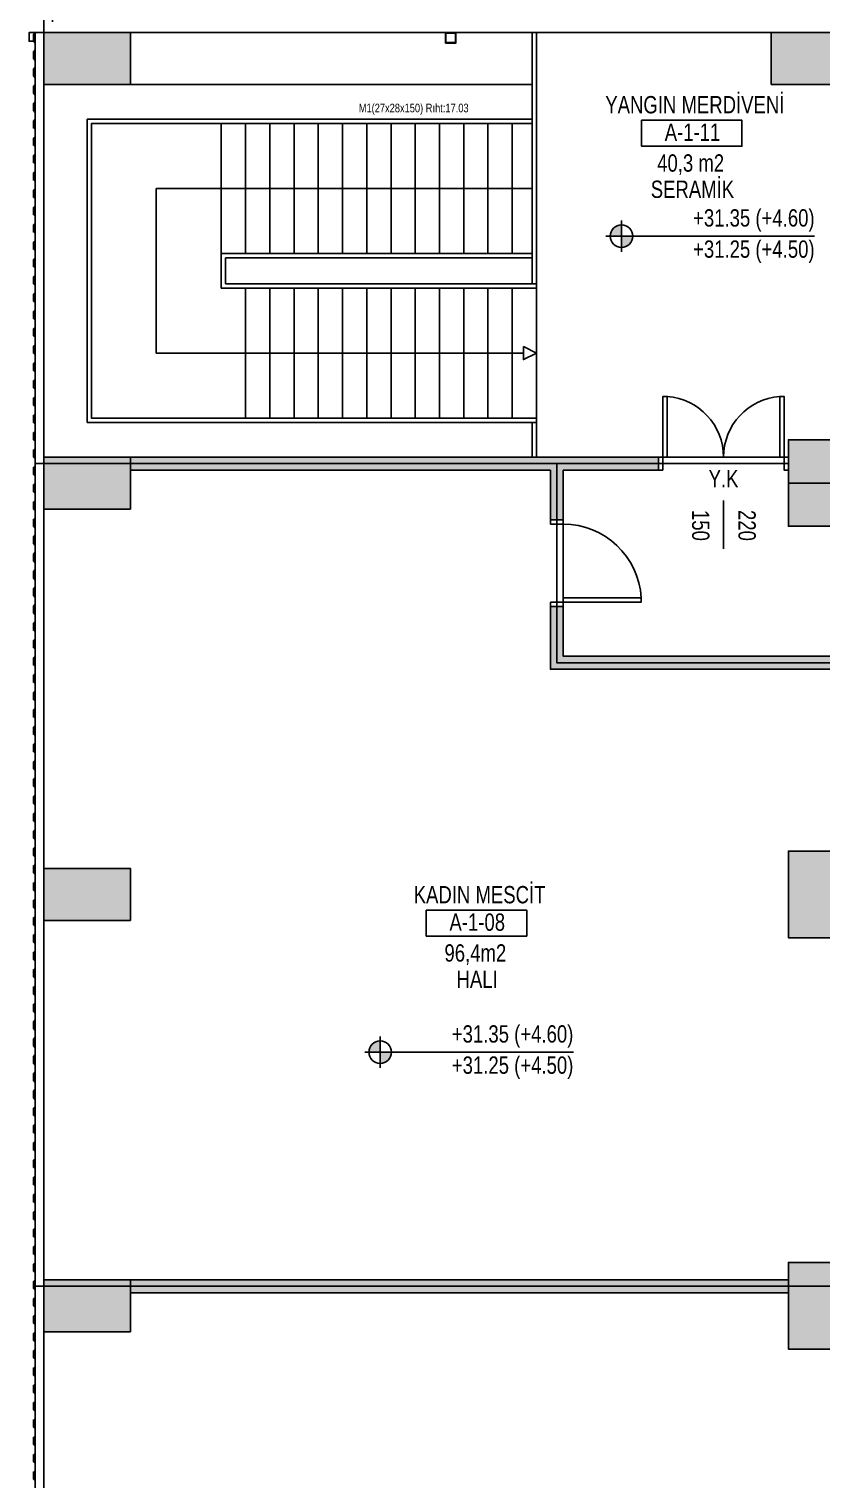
# Model space of a CAD drawing. Header units: centimetres. Extents: x 26200 to 113000, y -600 to 9300.
# Drawn here: x 78384 to 79298, y 5639 to 7313 of the extents above; entities that cross this region are included whole.
import ezdxf
from ezdxf.enums import TextEntityAlignment as Align

# ---------------------------------------------------------------- set-up
doc = ezdxf.new("R2010")
doc.units = ezdxf.units.CM
for name, color, linetype in [('A-ANNO-DIMS', 8, 'Continuous'), ('A-ANNO-IDEN', 8, 'Continuous'), ('A-ANNO-TEXT', 8, 'Continuous'), ('A-AREA', 8, 'Continuous'), ('A-DOOR', 8, 'Continuous'), ('A-ELEV-01', 8, 'Continuous'), ('A-ELEV-02', 8, 'Continuous'), ('A-ELEV-03', 8, 'Continuous'), ('A-FLOR-STRS', 8, 'Continuous'), ('A-WALL', 8, 'Continuous'), ('A-WALL-HTCH', 8, 'Continuous'), ('A-WALL-SNWPNL', 8, 'Continuous'), ('A-WALL-STEL', 8, 'Continuous'), ('S-CONC', 5, 'Continuous'), ('S-HTCH', 8, 'Continuous'), ('S-STEL', 3, 'Continuous')]:
    doc.layers.add(name, color=color, linetype=linetype)
doc.styles.add('Fields_100', font='act_simplex.shx', dxfattribs={"width": 0.8, "height": 20})
doc.styles.add('Fields_50', font='act_simplex.shx', dxfattribs={"width": 0.8, "height": 10})
pattern_1 = [(0, (45541.4728, 54361.0323), (3.175, 3.175), [3.175, -3.175])]

# ---------------------------------------------------------------- blocks, each defined once
blk = doc.blocks.new('Mahal kutusu_100')
at = {"color": 0}
blk.add_lwpolyline([(-58, 30), (58, 30), (58, 0), (-58, 0)], close=True, dxfattribs=at)
at = {"color": 0, "style": 'Fields_100', "width": 0.8}
for tag, p in [('MAHAL', (3.6, 37.9)), ('KOD', (0.9, 6.2)), ('ALAN', (-1.3, -29.4)), ('KAPLAMA', (0.8, -59.7))]:
    blk.add_attdef(tag, text='', height=20, dxfattribs=at).set_placement(p, align=Align.CENTER)
blk = doc.blocks.new('KAPI 150')
at = {"layer": 'A-DOOR'}
blk.add_line((145, 15), (5, 15), dxfattribs=at)
for points in [[(5, 15), (5, 85), (10, 85), (10, 15)], [(145, 15), (145, 85), (140, 85), (140, 15)]]:
    blk.add_lwpolyline(points, dxfattribs=at)
for points in [[(5, 0), (0, 0), (0, 15), (5, 15)], [(150, 0), (145, 0), (145, 15), (150, 15)]]:
    blk.add_lwpolyline(points, close=True, dxfattribs=at)
for centre, start, end in [((5, 15), 0, 85.904), ((145, 15), 94.096, 180)]:
    blk.add_arc(centre, 70, start, end, dxfattribs=at)
blk = doc.blocks.new('AÇK_01')
at = {"color": 0}
blk.add_lwpolyline([(28, 0), (-28, 0)], dxfattribs=at)
at = {"color": 0, "style": 'Fields_100', "width": 0.8}
blk.add_attdef('A.Ç.K.01', text='', height=20, rotation=90, dxfattribs=at).set_placement((-53, 0), align=Align.MIDDLE_CENTER)
for tag, p in [('W', (1, 17.2)), ('H', (1, -36.3))]:
    blk.add_attdef(tag, text='', height=20, dxfattribs=at).set_placement(p, align=Align.CENTER)
blk = doc.blocks.new('KAPI_100')
at = {"layer": 'A-DOOR'}
blk.add_line((5, 15), (95, 15), dxfattribs=at)
blk.add_lwpolyline([(95, 15), (95, 105), (90, 105), (90, 15)], dxfattribs=at)
for points in [[(0, 0), (5, 0), (5, 15), (0, 15)], [(95, 0), (100, 0), (100, 15), (95, 15)]]:
    blk.add_lwpolyline(points, close=True, dxfattribs=at)
blk.add_arc((95, 15), 90, 93.1847, 180, dxfattribs=at)
blk = doc.blocks.new('*U81')
at = {"layer": 'A-WALL-SNWPNL'}
blk.add_lwpolyline([(50, 1), (42, 1), (40, -1), (32, -1), (30, 1), (22, 1), (20, -1), (12, -1), (10, 1), (2, 1), (0, -1), (-8, -1), (-10, 1), (-18, 1), (-20, -1), (-28, -1), (-30, 1), (-38, 1), (-40, -1), (-48, -1), (-50, 1)], dxfattribs=at)
blk = doc.blocks.new('*U82')
at = {"layer": 'A-WALL-STEL', "color": 0, "linetype": 'ByBlock', "lineweight": -2, "transparency": 16777216}
for p in [(0, 0), (100, 0), (200, 0), (300, 0), (400, 0), (500, 0), (600, 0), (700, 0), (800, 0), (900, 0), (1000, 0), (1100, 0), (1200, 0), (1300, 0), (1400, 0), (1500, 0), (1600, 0)]:
    blk.add_blockref('*U81', p, dxfattribs=at)

msp = doc.modelspace()

# ---------------------------------------------------------------- hatches: boundary and pattern name
at = {"layer": 'A-ANNO-DIMS'}
h = msp.add_hatch(color=256, dxfattribs=at)
h.paths.add_polyline_path([(79068.1, 7086.7, 0.414214), (79055.1, 7073.7), (79068.1, 7073.7)])
h.paths.add_polyline_path([(79081.1, 7073.7), (79068.1, 7073.7), (79068.1, 7060.7, 0.414214)])
h = msp.add_hatch(color=256, dxfattribs=at)
h.paths.add_polyline_path([(78789.5, 6144.5, 0.414214), (78776.5, 6131.5), (78789.5, 6131.5)])
h.paths.add_polyline_path([(78802.5, 6131.5), (78789.5, 6131.5), (78789.5, 6118.5, 0.414214)])
at = {"layer": 'A-WALL-HTCH'}
h = msp.add_hatch(dxfattribs=at)
h.set_pattern_fill('DASH', color=256)
h.set_pattern_definition(pattern_1)
h.paths.add_polyline_path([(79110.9, 6818.6), (78500.9, 6818.6), (78500.9, 6803.6), (78985.9, 6803.6), (78985.9, 6746.1), (79000.9, 6746.1), (79000.9, 6803.6), (79110.9, 6803.6)])
h = msp.add_hatch(dxfattribs=at)
h.set_pattern_fill('DASH', color=256)
h.set_pattern_definition(pattern_1)
h.paths.add_polyline_path([(79930.9, 6588.6), (79000.9, 6588.6), (79000.9, 6646.1), (78985.9, 6646.1), (78985.9, 6573.6), (79900.9, 6573.6), (79900.9, 6213.6), (79755.9, 6213.6), (79755.9, 6198.6), (79915.9, 6198.6), (79915.9, 6033.6), (79755.9, 6033.6), (79755.9, 6018.6), (79825.9, 6018.6), (79825.9, 5993.6), (79840.9, 5993.6), (79840.9, 6018.6), (79930.9, 6018.6)])
h = msp.add_hatch(dxfattribs=at)
h.set_pattern_fill('DASH', color=256)
h.set_pattern_definition(pattern_1)
h.paths.add_polyline_path([(79260.9, 5868.6), (78500.9, 5868.6), (78500.9, 5853.6), (79260.9, 5853.6)])
at = {"layer": 'S-HTCH'}
h = msp.add_hatch(dxfattribs=at)
h.set_pattern_fill('ANSI33', color=256)
h.set_pattern_definition([(45, (74805.67, 5721.585), (-4.490128, 4.490128), []), (45, (74810.16, 5721.585), (-4.490128, 4.490128), [3.175, -1.5875])])
h.paths.add_polyline_path([(79320.9, 2938.6), (79260.9, 2938.6), (79260.9, 3038.6), (79320.9, 3038.6)])
h.paths.add_polyline_path([(78400.9, 2958.6), (78400.9, 3018.6), (78500.9, 3018.6), (78500.9, 2958.6)])
h.paths.add_polyline_path([(80080.9, 2958.6), (80080.9, 3018.6), (80180.9, 3018.6), (80180.9, 2958.6)])
h.paths.add_polyline_path([(79320.9, 1988.6), (79260.9, 1988.6), (79260.9, 2088.6), (79320.9, 2088.6)])
h.paths.add_polyline_path([(79320.9, 2463.6), (79260.9, 2463.6), (79260.9, 2563.6), (79320.9, 2563.6)])
h.paths.add_polyline_path([(79320.9, 3888.6), (79260.9, 3888.6), (79260.9, 3988.6), (79320.9, 3988.6)])
h.paths.add_polyline_path([(79320.9, 4363.6), (79260.9, 4363.6), (79260.9, 4463.6), (79320.9, 4463.6)])
h.paths.add_polyline_path([(79320.9, 4838.6), (79260.9, 4838.6), (79260.9, 4938.6), (79320.9, 4938.6)])
h.paths.add_polyline_path([(79320.9, 5788.6), (79260.9, 5788.6), (79260.9, 5888.6), (79320.9, 5888.6)])
h.paths.add_polyline_path([(79320.9, 6263.6), (79260.9, 6263.6), (79260.9, 6363.6), (79320.9, 6363.6)])
h.paths.add_polyline_path([(79320.9, 6738.6), (79260.9, 6738.6), (79260.9, 6838.6), (79320.9, 6838.6)])
h.paths.add_polyline_path([(78400.9, 1518.6), (78400.9, 1578.6), (78500.9, 1578.6), (78500.9, 1518.6)])
h.paths.add_polyline_path([(79240.9, 1518.6), (79240.9, 1578.6), (79340.9, 1578.6), (79340.9, 1518.6)])
h.paths.add_polyline_path([(80080.9, 1518.6), (80080.9, 1578.6), (80180.9, 1578.6), (80180.9, 1518.6)])
h.paths.add_polyline_path([(78400.9, 2008.6), (78400.9, 2068.6), (78500.9, 2068.6), (78500.9, 2008.6)])
h.paths.add_polyline_path([(80080.9, 2008.6), (80080.9, 2068.6), (80180.9, 2068.6), (80180.9, 2008.6)])
h.paths.add_polyline_path([(78400.9, 2483.6), (78400.9, 2543.6), (78500.9, 2543.6), (78500.9, 2483.6)])
h.paths.add_polyline_path([(80080.9, 2483.6), (80080.9, 2543.6), (80180.9, 2543.6), (80180.9, 2483.6)])
h.paths.add_polyline_path([(78400.9, 3433.6), (78400.9, 3493.6), (78500.9, 3493.6), (78500.9, 3433.6)])
h.paths.add_polyline_path([(79240.9, 3433.6), (79240.9, 3493.6), (79340.9, 3493.6), (79340.9, 3433.6)])
h.paths.add_polyline_path([(80080.9, 3433.6), (80080.9, 3493.6), (80180.9, 3493.6), (80180.9, 3433.6)])
h.paths.add_polyline_path([(78400.9, 3908.6), (78400.9, 3968.6), (78500.9, 3968.6), (78500.9, 3908.6)])
h.paths.add_polyline_path([(80080.9, 3908.6), (80080.9, 3968.6), (80180.9, 3968.6), (80180.9, 3908.6)])
h.paths.add_polyline_path([(78400.9, 4383.6), (78400.9, 4443.6), (78500.9, 4443.6), (78500.9, 4383.6)])
h.paths.add_polyline_path([(80080.9, 4383.6), (80080.9, 4443.6), (80180.9, 4443.6), (80180.9, 4383.6)])
h.paths.add_polyline_path([(78400.9, 4858.6), (78400.9, 4918.6), (78500.9, 4918.6), (78500.9, 4858.6)])
h.paths.add_polyline_path([(80080.9, 4858.6), (80080.9, 4918.6), (80180.9, 4918.6), (80180.9, 4858.6)])
h.paths.add_polyline_path([(78400.9, 5333.6), (78400.9, 5393.6), (78500.9, 5393.6), (78500.9, 5333.6)])
h.paths.add_polyline_path([(79240.9, 5333.6), (79240.9, 5393.6), (79340.9, 5393.6), (79340.9, 5333.6)])
h.paths.add_polyline_path([(80080.9, 5333.6), (80080.9, 5393.6), (80180.9, 5393.6), (80180.9, 5333.6)])
h.paths.add_polyline_path([(78400.9, 5808.6), (78400.9, 5868.6), (78500.9, 5868.6), (78500.9, 5808.6)])
h.paths.add_polyline_path([(80080.9, 5808.6), (80080.9, 5868.6), (80180.9, 5868.6), (80180.9, 5808.6)])
h.paths.add_polyline_path([(78400.9, 6283.6), (78400.9, 6343.6), (78500.9, 6343.6), (78500.9, 6283.6)])
h.paths.add_polyline_path([(80080.9, 6283.6), (80080.9, 6343.6), (80180.9, 6343.6), (80180.9, 6283.6)])
h.paths.add_polyline_path([(78400.9, 6758.6), (78400.9, 6818.6), (78500.9, 6818.6), (78500.9, 6758.6)])
h.paths.add_polyline_path([(80080.9, 6758.6), (80080.9, 6818.6), (80180.9, 6818.6), (80180.9, 6758.6)])
h.paths.add_polyline_path([(78400.9, 7248.6), (78400.9, 7308.6), (78500.9, 7308.6), (78500.9, 7248.6)])
h.paths.add_polyline_path([(79240.9, 7248.6), (79240.9, 7308.6), (79340.9, 7308.6), (79340.9, 7248.6)])
h.paths.add_polyline_path([(80080.9, 7248.6), (80080.9, 7308.6), (80180.9, 7308.6), (80180.9, 7248.6)])

# ---------------------------------------------------------------- linework, layer by layer
at = {"layer": 'A-ANNO-DIMS'}
for p, q in [((79068.1, 7091.7), (79068.1, 7055.7)), ((79050.1, 7073.7), (79291.1, 7073.7)), ((78789.5, 6149.5), (78789.5, 6113.5)), ((78771.5, 6131.5), (79012.5, 6131.5))]:
    msp.add_line(p, q, dxfattribs=at)
for centre in [(79068.1, 7073.7), (78789.5, 6131.5)]:
    msp.add_circle(centre, 13, dxfattribs=at)
at = {"layer": 'A-AREA'}
for points in [[(78390.9, 5861.1), (78390.9, 6811.1), (78993.4, 6811.1), (78993.4, 6581.1), (79605.9, 6581.1), (79605.9, 5861.1)], [(78390.9, 4176.1), (78390.9, 5861.1), (79923.4, 5861.1), (79923.4, 5796.1), (79860.9, 5796.1), (79860.9, 5638.6), (79923.4, 5638.6), (79923.4, 4398.6), (79860.9, 4398.6), (79860.9, 4248.6), (79923.4, 4248.6), (79923.4, 4176.1)]]:
    msp.add_lwpolyline(points, close=True, dxfattribs=at)
msp.add_lwpolyline([(79923.4, 4398.6), (79923.4, 5638.6), (79860.9, 5638.6), (79860.9, 5796.1), (79923.4, 5796.1), (79923.4, 5861.1), (79833.4, 5861.1), (79833.4, 6026.1), (79923.4, 6026.1), (79923.4, 6581.1), (78993.4, 6581.1), (78993.4, 6811.1), (79260.9, 6811.1), (79260.9, 6788.6), (79320.9, 6788.6), (79320.9, 6766.1), (80173.4, 6766.1), (80173.4, 3276.1)], dxfattribs=at)
at = {"layer": 'A-ELEV-02'}
msp.add_line((78500.9, 7248.6), (78964.9, 7248.6), dxfattribs=at)
at = {"layer": 'A-ELEV-03'}
msp.add_lwpolyline([(78390.9, 5051.1), (78390.9, 7308.6)], dxfattribs=at)
at = {"layer": 'A-FLOR-STRS'}
for p, q in [((78450.9, 7208.6), (78858.8, 7208.6)), ((78857.9, 7203.6), (78964.9, 7203.6)), ((78858.8, 7208.6), (78964.9, 7208.6)), ((78605.9, 7053.6), (78829.9, 7053.6)), ((78605.9, 7013.6), (78605.9, 7053.6)), ((78829.9, 7053.6), (78964.9, 7053.6)), ((78969.9, 7013.6), (78969.9, 7018.6)), ((78605.9, 7013.6), (78969.9, 7013.6)), ((78450.9, 6858.6), (78969.9, 6858.6)), ((78964.9, 6858.6), (78964.9, 6818.6)), ((78969.9, 6863.6), (78969.9, 6818.6))]:
    msp.add_line(p, q, dxfattribs=at)
for points in [[(78964.9, 7308.6), (78964.9, 7018.6)], [(78969.9, 7308.6), (78969.9, 7018.6)], [(78450.9, 7208.6), (78450.9, 6858.6)], [(78857.9, 7203.6), (78455.9, 7203.6), (78455.9, 6863.6), (78969.9, 6863.6)], [(78605.9, 7203.6), (78605.9, 7053.6)], [(78633.9, 7203.6), (78633.9, 7053.6)], [(78661.9, 7203.6), (78661.9, 7053.6)], [(78689.9, 7203.6), (78689.9, 7053.6)], [(78717.9, 7203.6), (78717.9, 7053.6)], [(78745.9, 7203.6), (78745.9, 7053.6)], [(78773.9, 7203.6), (78773.9, 7053.6)], [(78801.9, 7203.6), (78801.9, 7053.6)], [(78829.9, 7203.6), (78829.9, 7053.6)], [(78857.9, 7203.6), (78857.9, 7053.6)], [(78885.9, 7203.6), (78885.9, 7053.6)], [(78913.9, 7203.6), (78913.9, 7053.6)], [(78941.9, 7203.6), (78941.9, 7053.6)], [(78530.9, 7128.6), (78964.9, 7128.6)], [(78530.9, 7128.6), (78530.9, 6938.6), (78954.9, 6938.6)], [(78828.9, 7048.6), (78610.9, 7048.6), (78610.9, 7018.6), (78969.9, 7018.6)], [(78964.9, 7048.6), (78828.9, 7048.6)], [(78633.9, 7013.6), (78633.9, 6863.6)], [(78661.9, 7013.6), (78661.9, 6863.6)], [(78689.9, 7013.6), (78689.9, 6863.6)], [(78717.9, 7013.6), (78717.9, 6863.6)], [(78745.9, 7013.6), (78745.9, 6863.6)], [(78773.9, 7013.6), (78773.9, 6863.6)], [(78801.9, 7013.6), (78801.9, 6863.6)], [(78829.9, 7013.6), (78829.9, 6863.6)], [(78857.9, 7013.6), (78857.9, 6863.6)], [(78885.9, 7013.6), (78885.9, 6863.6)], [(78913.9, 7013.6), (78913.9, 6863.6)], [(78941.9, 7013.6), (78941.9, 6863.6)], [(78969.9, 7013.6), (78969.9, 6863.6)]]:
    msp.add_lwpolyline(points, dxfattribs=at)
msp.add_lwpolyline([(78954.9, 6946.1), (78954.9, 6931.1), (78969.9, 6938.6)], close=True, dxfattribs=at)
at = {"layer": 'A-WALL'}
for p, q in [((79110.9, 6818.6), (78500.9, 6818.6)), ((78985.9, 6646.1), (79000.9, 6646.1)), ((78500.9, 5868.6), (79260.9, 5868.6)), ((78500.9, 5853.6), (79260.9, 5853.6))]:
    msp.add_line(p, q, dxfattribs=at)
for points in [[(79110.9, 6818.6), (79110.9, 6803.6)], [(78985.9, 6803.6), (78500.9, 6803.6)], [(78985.9, 6803.6), (78985.9, 6746.1), (79000.9, 6746.1), (79000.9, 6803.6)], [(79110.9, 6803.6), (79000.9, 6803.6)], [(78985.9, 6646.1), (78985.9, 6573.6), (79900.9, 6573.6), (79900.9, 6213.6)], [(79000.9, 6646.1), (79000.9, 6588.6), (79930.9, 6588.6)]]:
    msp.add_lwpolyline(points, dxfattribs=at)
at = {"layer": 'A-WALL-SNWPNL'}
for p, q in [((78500.9, 7308.6), (79040.9, 7308.6)), ((79040.9, 7308.6), (80080.9, 7308.6)), ((78400.9, 6818.6), (78400.9, 7248.6)), ((78400.9, 6343.6), (78400.9, 6758.6)), ((78400.9, 5868.6), (78400.9, 6283.6)), ((78400.9, 5393.6), (78400.9, 5808.6))]:
    msp.add_line(p, q, dxfattribs=at)
for points in [[(78400.9, 7308.6), (78400.9, 7325.6), (78410.9, 7325.6), (78410.9, 7321.1)], [(78400.9, 7308.6), (78383.9, 7308.6), (78383.9, 7298.6), (78388.4, 7298.6)]]:
    msp.add_lwpolyline(points, dxfattribs=at)
at = {"layer": 'S-CONC'}
for points in [[(78400.9, 7248.6), (78400.9, 7308.6), (78500.9, 7308.6), (78500.9, 7248.6)], [(79240.9, 7248.6), (79240.9, 7308.6), (79340.9, 7308.6), (79340.9, 7248.6)], [(79320.9, 6738.6), (79260.9, 6738.6), (79260.9, 6838.6), (79320.9, 6838.6)], [(78400.9, 6758.6), (78400.9, 6818.6), (78500.9, 6818.6), (78500.9, 6758.6)], [(79320.9, 6263.6), (79260.9, 6263.6), (79260.9, 6363.6), (79320.9, 6363.6)], [(78400.9, 6283.6), (78400.9, 6343.6), (78500.9, 6343.6), (78500.9, 6283.6)], [(79320.9, 5788.6), (79260.9, 5788.6), (79260.9, 5888.6), (79320.9, 5888.6)], [(78400.9, 5808.6), (78400.9, 5868.6), (78500.9, 5868.6), (78500.9, 5808.6)]]:
    msp.add_lwpolyline(points, close=True, dxfattribs=at)
at = {"layer": 'S-STEL', "elevation": 0}
for points in [[(78864.9, 7296.6), (78876.9, 7296.6), (78876.9, 7308.6), (78864.9, 7308.6)], [(78865.4, 7297.1), (78876.4, 7297.1), (78876.4, 7308.1), (78865.4, 7308.1)]]:
    msp.add_lwpolyline(points, close=True, dxfattribs=at)

# ---------------------------------------------------------------- block references
at = {"layer": 'A-ANNO-IDEN'}
for p, values in [((79149.2, 7177.5), {'MAHAL': 'YANGIN MERDİVENİ', 'KOD': 'A-1-11', 'ALAN': '40,3 m2', 'KAPLAMA': 'SERAMİK'}), ((78900.6, 6265.4), {'MAHAL': 'KADIN MESCİT', 'KOD': 'A-1-08', 'ALAN': '96,4m2', 'KAPLAMA': 'HALI'})]:
    msp.add_blockref('Mahal kutusu_100', p, dxfattribs=at).add_auto_attribs(values)
at = {"layer": 'A-ANNO-TEXT', "rotation": 270}
msp.add_blockref('AÇK_01', (79185.9, 6740.6), dxfattribs=at).add_auto_attribs({'A.Ç.K.01': 'Y.K', 'H': '150', 'W': '220'})
at = {"layer": 'A-DOOR', "rotation": 270}
msp.add_blockref('KAPI_100', (78985.9, 6746.1), dxfattribs=at)
at = {"layer": 'A-ELEV-01'}
msp.add_blockref('KAPI 150', (79110.9, 6803.6), dxfattribs=at)
at = {"layer": 'A-WALL-STEL', "rotation": 270}
msp.add_blockref('*U82', (78389.9, 7258.6), dxfattribs=at)

# ---------------------------------------------------------------- texts
at = {"layer": 'A-ANNO-TEXT'}
for s, width, insert, char_height, attachment_point, style in [('\\pt140;M1(27x28x150) R{\\fArial|b0|i0|c162|p34;ı}ht:17.03', 230.628, (78891.5, 7213.6), 10, 9, 'Fields_50'), ('+31.35 (+4.60)', 223, (79291.1, 7078.7), 20, 9, 'Fields_100'), ('+31.25 (+4.50)', 223, (79291.1, 7068.7), 20, 3, 'Fields_100'), ('+31.35 (+4.60)', 223, (79012.5, 6136.5), 20, 9, 'Fields_100'), ('+31.25 (+4.50)', 223, (79012.5, 6126.5), 20, 3, 'Fields_100')]:
    msp.add_mtext_dynamic_manual_height_columns(s, width=width, gutter_width=100, heights=[0], dxfattribs=dict(at, insert=insert, char_height=char_height, attachment_point=attachment_point, style=style))

doc.saveas('drawing.dxf')
